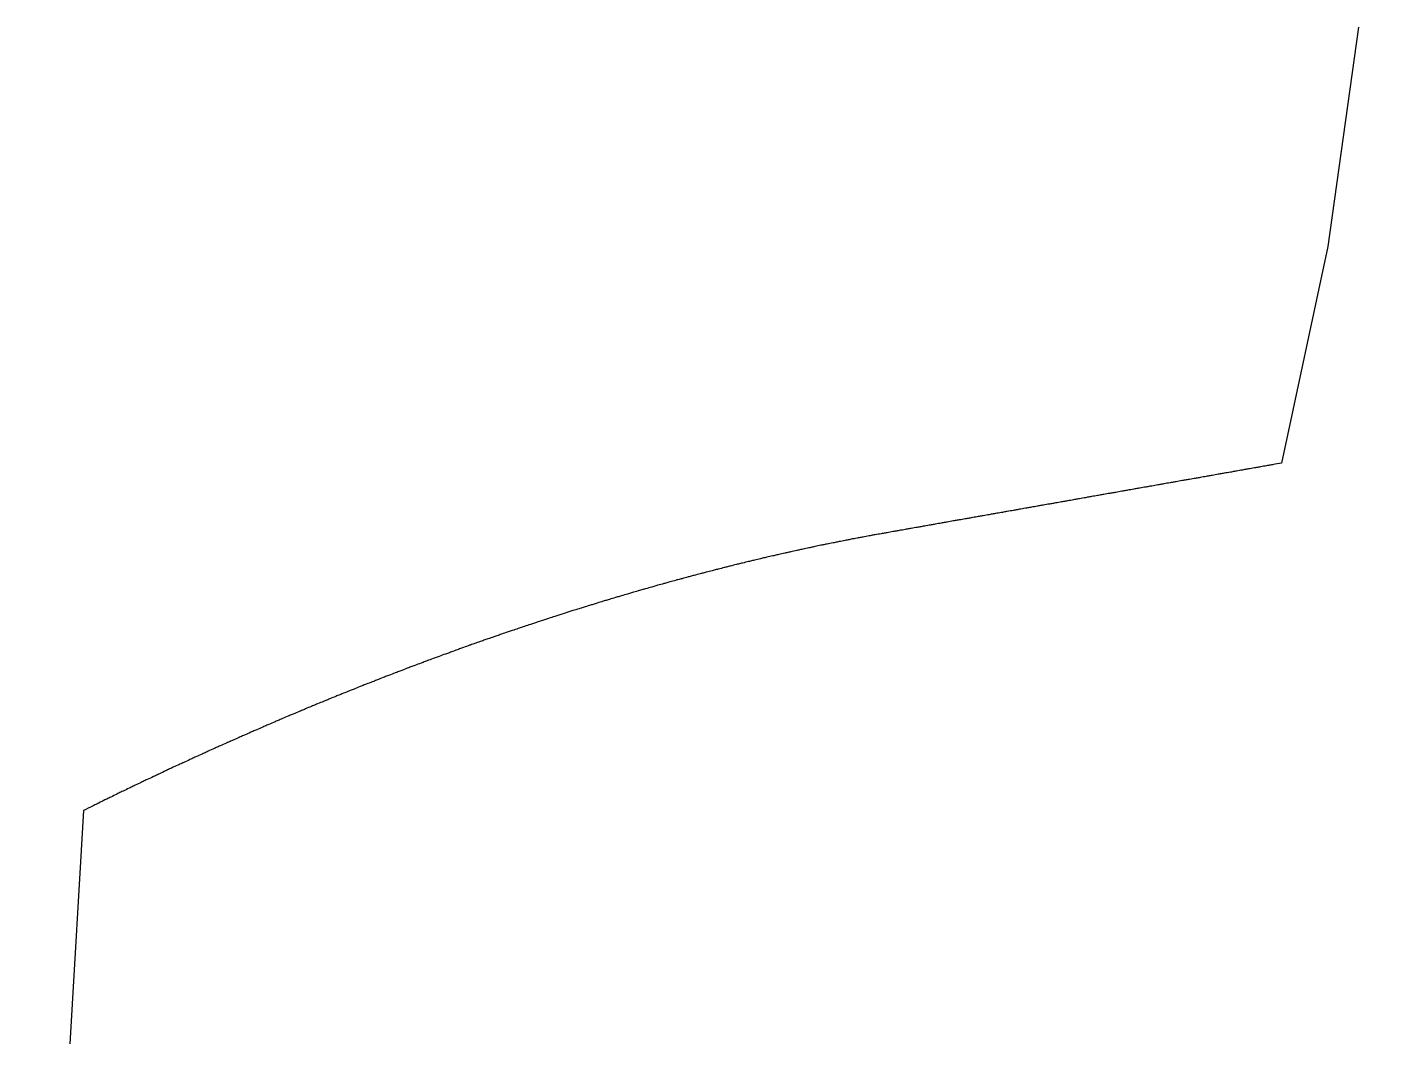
# Model space of a CAD drawing. Header units: millimetres. Extents: x -99 to 99, y -114 to 99.
# Drawn here: x -81.5 to -67.1, y 3.48 to 14.27 of the extents above; entities that cross this region are included whole.
import ezdxf

# ---------------------------------------------------------------- set-up
doc = ezdxf.new("R2010")
doc.units = ezdxf.units.MM

msp = doc.modelspace()

# ---------------------------------------------------------------- linework, layer by layer
at = {"color": 7, "linetype": 'Continuous', "lineweight": 25}
for p, q in [((-67.38, 14.265), (-67.706, 11.938)), ((-67.706, 11.938), (-68.196, 9.64)), ((-80.906, 5.954), (-81.05, 3.479))]:
    msp.add_line(p, q, dxfattribs=at)
msp.add_circle((0, 0), 99, dxfattribs=at)
msp.add_open_spline([(-68.196, 9.64), (-68.228, 9.635), (-68.26, 9.629), (-68.292, 9.623), (-68.299, 9.622), (-68.313, 9.619), (-68.335, 9.616), (-68.349, 9.613), (-68.356, 9.612), (-68.377, 9.608), (-68.399, 9.604), (-68.42, 9.601), (-68.427, 9.599), (-68.441, 9.597), (-68.463, 9.593), (-68.477, 9.591), (-68.484, 9.589), (-68.505, 9.586), (-68.527, 9.582), (-68.548, 9.578), (-68.555, 9.577), (-68.569, 9.574), (-68.591, 9.571), (-68.605, 9.568), (-68.612, 9.567), (-68.634, 9.563), (-68.655, 9.559), (-68.676, 9.555), (-68.683, 9.554), (-68.698, 9.552), (-68.719, 9.548), (-68.733, 9.545), (-68.74, 9.544), (-68.762, 9.54), (-68.783, 9.537), (-68.804, 9.533), (-68.811, 9.532), (-68.826, 9.529), (-68.847, 9.525), (-68.861, 9.523), (-68.868, 9.522), (-68.89, 9.518), (-68.911, 9.514), (-68.932, 9.51), (-68.939, 9.509), (-68.954, 9.507), (-68.975, 9.503), (-68.989, 9.5), (-68.996, 9.499), (-69.018, 9.495), (-69.039, 9.492), (-69.06, 9.488), (-69.067, 9.486), (-69.082, 9.484), (-69.103, 9.48), (-69.117, 9.478), (-69.124, 9.476), (-69.146, 9.473), (-69.167, 9.469), (-69.188, 9.465), (-69.195, 9.464), (-69.21, 9.461), (-69.231, 9.458), (-69.245, 9.455), (-69.252, 9.454), (-69.274, 9.45), (-69.295, 9.446), (-69.316, 9.443), (-69.323, 9.441), (-69.338, 9.439), (-69.359, 9.435), (-69.373, 9.433), (-69.38, 9.431), (-69.402, 9.428), (-69.423, 9.424), (-69.444, 9.42), (-69.451, 9.419), (-69.466, 9.416), (-69.487, 9.413), (-69.501, 9.41), (-69.508, 9.409), (-69.53, 9.405), (-69.551, 9.401), (-69.572, 9.397), (-69.579, 9.396), (-69.594, 9.394), (-69.615, 9.39), (-69.629, 9.387), (-69.636, 9.386), (-69.658, 9.382), (-69.679, 9.379), (-69.7, 9.375), (-69.707, 9.374), (-69.721, 9.371), (-69.743, 9.367), (-69.757, 9.365), (-69.764, 9.364), (-69.785, 9.36), (-69.807, 9.356), (-69.828, 9.352), (-69.835, 9.351), (-69.849, 9.349), (-69.871, 9.345), (-69.885, 9.342), (-69.892, 9.341), (-69.913, 9.337), (-69.935, 9.334), (-69.956, 9.33), (-69.963, 9.329), (-69.977, 9.326), (-69.999, 9.322), (-70.013, 9.32), (-70.02, 9.319), (-70.041, 9.315), (-70.062, 9.311), (-70.084, 9.307), (-70.091, 9.306), (-70.105, 9.304), (-70.126, 9.3), (-70.141, 9.297), (-70.148, 9.296), (-70.169, 9.292), (-70.19, 9.289), (-70.212, 9.285), (-70.219, 9.284), (-70.233, 9.281), (-70.254, 9.277), (-70.268, 9.275), (-70.275, 9.273), (-70.297, 9.27), (-70.318, 9.266), (-70.339, 9.262), (-70.346, 9.261), (-70.361, 9.258), (-70.382, 9.255), (-70.396, 9.252), (-70.403, 9.251), (-70.425, 9.247), (-70.446, 9.243), (-70.467, 9.24), (-70.474, 9.238), (-70.488, 9.236), (-70.51, 9.232), (-70.524, 9.23), (-70.531, 9.228), (-70.552, 9.225), (-70.574, 9.221), (-70.595, 9.217), (-70.602, 9.216), (-70.616, 9.213), (-70.637, 9.21), (-70.652, 9.207), (-70.659, 9.206), (-70.68, 9.202), (-70.701, 9.198), (-70.723, 9.195), (-70.73, 9.193), (-70.744, 9.191), (-70.765, 9.187), (-70.779, 9.185), (-70.786, 9.183), (-70.808, 9.18), (-70.829, 9.176), (-70.85, 9.172), (-70.857, 9.171), (-70.872, 9.168), (-70.893, 9.165), (-70.907, 9.162), (-70.914, 9.161), (-70.935, 9.157), (-70.957, 9.153), (-70.978, 9.15), (-70.985, 9.148), (-70.999, 9.146), (-71.021, 9.142), (-71.035, 9.14), (-71.042, 9.138), (-71.063, 9.135), (-71.084, 9.131), (-71.106, 9.127), (-71.113, 9.126), (-71.127, 9.123), (-71.148, 9.12), (-71.162, 9.117), (-71.17, 9.116), (-71.191, 9.112), (-71.212, 9.108), (-71.233, 9.105), (-71.24, 9.103), (-71.255, 9.101), (-71.276, 9.097), (-71.29, 9.095), (-71.297, 9.093), (-71.318, 9.09), (-71.34, 9.086), (-71.361, 9.082), (-71.368, 9.081), (-71.382, 9.078), (-71.403, 9.075), (-71.418, 9.072), (-71.425, 9.071), (-71.446, 9.067), (-71.467, 9.063), (-71.489, 9.06), (-71.496, 9.058), (-71.51, 9.056), (-71.531, 9.052), (-71.545, 9.05), (-71.552, 9.048), (-71.574, 9.045), (-71.595, 9.041), (-71.616, 9.037), (-71.623, 9.036), (-71.637, 9.033), (-71.659, 9.03), (-71.673, 9.027), (-71.68, 9.026), (-71.701, 9.022), (-71.722, 9.018), (-71.744, 9.015), (-71.751, 9.013), (-71.765, 9.011), (-71.786, 9.007), (-71.8, 9.005), (-71.807, 9.003), (-71.829, 9), (-71.85, 8.996), (-71.871, 8.992), (-71.878, 8.991), (-71.892, 8.988), (-71.914, 8.985), (-71.928, 8.982), (-71.935, 8.981), (-71.956, 8.977), (-71.977, 8.973), (-71.999, 8.97), (-72.006, 8.968), (-72.02, 8.966), (-72.041, 8.962), (-72.055, 8.96), (-72.062, 8.958), (-72.084, 8.955), (-72.105, 8.951), (-72.126, 8.947), (-72.133, 8.946), (-72.147, 8.943), (-72.169, 8.94), (-72.183, 8.937), (-72.19, 8.936), (-72.211, 8.932), (-72.232, 8.928), (-72.254, 8.925), (-72.261, 8.923), (-72.275, 8.921), (-72.296, 8.917), (-72.31, 8.915), (-72.317, 8.913), (-72.339, 8.91), (-72.36, 8.906), (-72.381, 8.902), (-72.388, 8.901), (-72.402, 8.898), (-72.424, 8.895), (-72.438, 8.892), (-72.445, 8.891), (-72.466, 8.887), (-72.487, 8.883), (-72.509, 8.879), (-72.516, 8.878), (-72.53, 8.876), (-72.551, 8.872), (-72.565, 8.869), (-72.572, 8.868), (-72.594, 8.864), (-72.615, 8.86), (-72.636, 8.856), (-72.643, 8.855), (-72.657, 8.852), (-72.679, 8.848), (-72.693, 8.845), (-72.7, 8.844), (-72.721, 8.84), (-72.743, 8.836), (-72.764, 8.832), (-72.771, 8.83), (-72.785, 8.828), (-72.806, 8.824), (-72.821, 8.821), (-72.828, 8.819), (-72.849, 8.815), (-72.87, 8.811), (-72.891, 8.807), (-72.899, 8.805), (-72.913, 8.803), (-72.934, 8.798), (-72.948, 8.795), (-72.955, 8.794), (-72.977, 8.79), (-72.998, 8.785), (-73.019, 8.781), (-73.026, 8.78), (-73.041, 8.777), (-73.062, 8.772), (-73.076, 8.769), (-73.083, 8.768), (-73.104, 8.763), (-73.126, 8.759), (-73.147, 8.754), (-73.154, 8.753), (-73.168, 8.75), (-73.19, 8.745), (-73.204, 8.742), (-73.211, 8.741), (-73.232, 8.736), (-73.254, 8.732), (-73.275, 8.727), (-73.282, 8.726), (-73.296, 8.723), (-73.318, 8.718), (-73.332, 8.715), (-73.339, 8.713), (-73.36, 8.708), (-73.382, 8.704), (-73.403, 8.699), (-73.41, 8.697), (-73.424, 8.694), (-73.446, 8.69), (-73.46, 8.686), (-73.467, 8.685), (-73.488, 8.68), (-73.51, 8.675), (-73.531, 8.67), (-73.538, 8.669), (-73.552, 8.665), (-73.574, 8.661), (-73.588, 8.657), (-73.595, 8.656), (-73.616, 8.651), (-73.638, 8.646), (-73.659, 8.641), (-73.666, 8.639), (-73.68, 8.636), (-73.702, 8.631), (-73.716, 8.627), (-73.723, 8.626), (-73.744, 8.621), (-73.766, 8.616), (-73.787, 8.611), (-73.794, 8.609), (-73.808, 8.605), (-73.83, 8.6), (-73.844, 8.597), (-73.851, 8.595), (-73.873, 8.59), (-73.894, 8.585), (-73.915, 8.58), (-73.922, 8.578), (-73.937, 8.574), (-73.958, 8.569), (-73.972, 8.566), (-73.979, 8.564), (-74.001, 8.559), (-74.022, 8.553), (-74.044, 8.548), (-74.051, 8.546), (-74.065, 8.543), (-74.086, 8.537), (-74.101, 8.534), (-74.108, 8.532), (-74.129, 8.526), (-74.15, 8.521), (-74.172, 8.516), (-74.179, 8.514), (-74.193, 8.51), (-74.215, 8.505), (-74.229, 8.501), (-74.236, 8.499), (-74.257, 8.494), (-74.279, 8.488), (-74.3, 8.483), (-74.307, 8.481), (-74.322, 8.477), (-74.343, 8.471), (-74.357, 8.468), (-74.364, 8.466), (-74.386, 8.46), (-74.407, 8.454), (-74.429, 8.449), (-74.436, 8.447), (-74.45, 8.443), (-74.471, 8.437), (-74.486, 8.434), (-74.493, 8.432), (-74.514, 8.426), (-74.536, 8.42), (-74.557, 8.414), (-74.564, 8.412), (-74.578, 8.409), (-74.6, 8.403), (-74.614, 8.399), (-74.621, 8.397), (-74.643, 8.391), (-74.664, 8.385), (-74.685, 8.379), (-74.693, 8.377), (-74.707, 8.373), (-74.728, 8.367), (-74.743, 8.363), (-74.75, 8.362), (-74.771, 8.356), (-74.793, 8.35), (-74.814, 8.344), (-74.821, 8.342), (-74.835, 8.338), (-74.857, 8.332), (-74.871, 8.327), (-74.878, 8.325), (-74.9, 8.319), (-74.921, 8.313), (-74.943, 8.307), (-74.95, 8.305), (-74.964, 8.301), (-74.985, 8.295), (-75, 8.291), (-75.007, 8.289), (-75.028, 8.282), (-75.05, 8.276), (-75.071, 8.27), (-75.078, 8.268), (-75.093, 8.264), (-75.114, 8.258), (-75.128, 8.253), (-75.135, 8.251), (-75.157, 8.245), (-75.178, 8.239), (-75.2, 8.232), (-75.207, 8.23), (-75.221, 8.226), (-75.243, 8.22), (-75.257, 8.215), (-75.264, 8.213), (-75.286, 8.207), (-75.307, 8.2), (-75.328, 8.194), (-75.336, 8.192), (-75.35, 8.187), (-75.371, 8.181), (-75.386, 8.177), (-75.393, 8.174), (-75.414, 8.168), (-75.436, 8.161), (-75.457, 8.155), (-75.464, 8.153), (-75.479, 8.148), (-75.5, 8.142), (-75.514, 8.137), (-75.522, 8.135), (-75.543, 8.128), (-75.564, 8.122), (-75.586, 8.115), (-75.593, 8.113), (-75.607, 8.108), (-75.629, 8.102), (-75.643, 8.097), (-75.65, 8.095), (-75.672, 8.088), (-75.693, 8.082), (-75.715, 8.075), (-75.722, 8.073), (-75.736, 8.068), (-75.758, 8.061), (-75.772, 8.057), (-75.779, 8.054), (-75.801, 8.048), (-75.822, 8.041), (-75.843, 8.034), (-75.851, 8.032), (-75.865, 8.027), (-75.886, 8.02), (-75.901, 8.015), (-75.908, 8.013), (-75.929, 8.006), (-75.951, 7.999), (-75.972, 7.992), (-75.979, 7.99), (-75.994, 7.985), (-76.015, 7.978), (-76.03, 7.974), (-76.037, 7.971), (-76.058, 7.964), (-76.08, 7.957), (-76.101, 7.95), (-76.108, 7.948), (-76.123, 7.943), (-76.144, 7.936), (-76.158, 7.931), (-76.166, 7.929), (-76.187, 7.921), (-76.209, 7.914), (-76.23, 7.907), (-76.237, 7.905), (-76.252, 7.9), (-76.273, 7.893), (-76.287, 7.888), (-76.295, 7.885), (-76.316, 7.878), (-76.337, 7.871), (-76.359, 7.864), (-76.366, 7.861), (-76.38, 7.856), (-76.402, 7.849), (-76.416, 7.844), (-76.423, 7.842), (-76.445, 7.834), (-76.466, 7.827), (-76.488, 7.82), (-76.495, 7.817), (-76.509, 7.812), (-76.531, 7.805), (-76.545, 7.8), (-76.552, 7.797), (-76.574, 7.79), (-76.595, 7.782), (-76.617, 7.775), (-76.624, 7.772), (-76.638, 7.767), (-76.66, 7.76), (-76.674, 7.755), (-76.681, 7.752), (-76.703, 7.745), (-76.724, 7.737), (-76.746, 7.73), (-76.753, 7.727), (-76.767, 7.722), (-76.789, 7.714), (-76.803, 7.709), (-76.81, 7.707), (-76.832, 7.699), (-76.853, 7.691), (-76.875, 7.684), (-76.882, 7.681), (-76.896, 7.676), (-76.918, 7.668), (-76.932, 7.663), (-76.939, 7.66), (-76.961, 7.653), (-76.982, 7.645), (-77.004, 7.637), (-77.011, 7.634), (-77.025, 7.629), (-77.047, 7.621), (-77.061, 7.616), (-77.068, 7.614), (-77.09, 7.606), (-77.111, 7.598), (-77.133, 7.59), (-77.14, 7.587), (-77.154, 7.582), (-77.176, 7.574), (-77.19, 7.569), (-77.197, 7.566), (-77.219, 7.558), (-77.24, 7.55), (-77.262, 7.542), (-77.269, 7.539), (-77.283, 7.534), (-77.305, 7.526), (-77.319, 7.521), (-77.326, 7.518), (-77.348, 7.51), (-77.369, 7.502), (-77.391, 7.494), (-77.398, 7.491), (-77.412, 7.486), (-77.434, 7.478), (-77.448, 7.472), (-77.455, 7.469), (-77.477, 7.461), (-77.498, 7.453), (-77.52, 7.445), (-77.527, 7.442), (-77.541, 7.437), (-77.563, 7.428), (-77.577, 7.423), (-77.584, 7.42), (-77.606, 7.412), (-77.627, 7.404), (-77.649, 7.395), (-77.656, 7.393), (-77.67, 7.387), (-77.692, 7.379), (-77.706, 7.373), (-77.713, 7.37), (-77.735, 7.362), (-77.756, 7.354), (-77.778, 7.345), (-77.785, 7.342), (-77.8, 7.337), (-77.821, 7.328), (-77.835, 7.323), (-77.843, 7.32), (-77.864, 7.311), (-77.886, 7.303), (-77.907, 7.294), (-77.914, 7.292), (-77.929, 7.286), (-77.95, 7.277), (-77.964, 7.272), (-77.972, 7.269), (-77.993, 7.26), (-78.015, 7.252), (-78.036, 7.243), (-78.043, 7.24), (-78.058, 7.235), (-78.079, 7.226), (-78.094, 7.22), (-78.101, 7.217), (-78.122, 7.209), (-78.144, 7.2), (-78.165, 7.191), (-78.172, 7.188), (-78.187, 7.183), (-78.208, 7.174), (-78.223, 7.168), (-78.23, 7.165), (-78.251, 7.156), (-78.273, 7.148), (-78.294, 7.139), (-78.301, 7.136), (-78.316, 7.13), (-78.337, 7.121), (-78.352, 7.115), (-78.359, 7.112), (-78.38, 7.103), (-78.402, 7.095), (-78.423, 7.086), (-78.431, 7.083), (-78.445, 7.077), (-78.466, 7.068), (-78.481, 7.062), (-78.488, 7.059), (-78.509, 7.05), (-78.531, 7.041), (-78.552, 7.032), (-78.56, 7.029), (-78.574, 7.023), (-78.595, 7.014), (-78.61, 7.008), (-78.617, 7.005), (-78.638, 6.996), (-78.66, 6.987), (-78.681, 6.978), (-78.689, 6.975), (-78.703, 6.969), (-78.725, 6.96), (-78.739, 6.954), (-78.746, 6.951), (-78.768, 6.941), (-78.789, 6.932), (-78.811, 6.923), (-78.818, 6.92), (-78.832, 6.914), (-78.854, 6.905), (-78.868, 6.899), (-78.875, 6.896), (-78.897, 6.886), (-78.918, 6.877), (-78.94, 6.868), (-78.947, 6.865), (-78.961, 6.859), (-78.983, 6.849), (-78.997, 6.843), (-79.004, 6.84), (-79.026, 6.831), (-79.047, 6.821), (-79.069, 6.812), (-79.076, 6.809), (-79.09, 6.803), (-79.112, 6.793), (-79.126, 6.787), (-79.133, 6.784), (-79.155, 6.774), (-79.176, 6.765), (-79.198, 6.755), (-79.205, 6.752), (-79.219, 6.746), (-79.241, 6.736), (-79.255, 6.73), (-79.262, 6.727), (-79.284, 6.717), (-79.305, 6.708), (-79.327, 6.698), (-79.334, 6.695), (-79.348, 6.689), (-79.37, 6.679), (-79.384, 6.673), (-79.391, 6.67), (-79.413, 6.66), (-79.434, 6.65), (-79.456, 6.641), (-79.463, 6.637), (-79.477, 6.631), (-79.499, 6.621), (-79.513, 6.615), (-79.52, 6.612), (-79.542, 6.602), (-79.563, 6.592), (-79.585, 6.583), (-79.592, 6.579), (-79.606, 6.573), (-79.628, 6.563), (-79.642, 6.556), (-79.649, 6.553), (-79.671, 6.543), (-79.692, 6.534), (-79.714, 6.524), (-79.721, 6.521), (-79.735, 6.514), (-79.757, 6.504), (-79.771, 6.497), (-79.778, 6.494), (-79.8, 6.484), (-79.821, 6.474), (-79.843, 6.464), (-79.85, 6.461), (-79.864, 6.455), (-79.886, 6.445), (-79.9, 6.438), (-79.907, 6.435), (-79.929, 6.425), (-79.95, 6.415), (-79.972, 6.405), (-79.979, 6.401), (-79.993, 6.395), (-80.015, 6.385), (-80.029, 6.378), (-80.036, 6.374), (-80.058, 6.364), (-80.079, 6.354), (-80.101, 6.344), (-80.108, 6.341), (-80.122, 6.334), (-80.144, 6.324), (-80.158, 6.317), (-80.165, 6.314), (-80.187, 6.304), (-80.208, 6.293), (-80.23, 6.283), (-80.237, 6.28), (-80.251, 6.273), (-80.273, 6.263), (-80.287, 6.256), (-80.294, 6.253), (-80.316, 6.242), (-80.337, 6.232), (-80.359, 6.222), (-80.366, 6.218), (-80.38, 6.211), (-80.402, 6.201), (-80.416, 6.194), (-80.423, 6.191), (-80.444, 6.18), (-80.466, 6.17), (-80.487, 6.16), (-80.495, 6.156), (-80.509, 6.149), (-80.53, 6.139), (-80.545, 6.132), (-80.552, 6.128), (-80.573, 6.118), (-80.595, 6.107), (-80.616, 6.097), (-80.623, 6.094), (-80.638, 6.087), (-80.659, 6.076), (-80.674, 6.069), (-80.681, 6.066), (-80.702, 6.055), (-80.724, 6.044), (-80.745, 6.034), (-80.752, 6.03), (-80.767, 6.023), (-80.788, 6.013), (-80.802, 6.006), (-80.81, 6.002), (-80.842, 5.986), (-80.874, 5.97), (-80.906, 5.954)], degree=3, knots=[0, 0, 0, 0, 0.007338, 0.007338, 0.007338, 0.008969, 0.010599, 0.01223, 0.01223, 0.01223, 0.017121, 0.017121, 0.017121, 0.018752, 0.020382, 0.022012, 0.022012, 0.022012, 0.026903, 0.026903, 0.026903, 0.028533, 0.030162, 0.031792, 0.031792, 0.031792, 0.036682, 0.036682, 0.036682, 0.038312, 0.039941, 0.041571, 0.041571, 0.041571, 0.046459, 0.046459, 0.046459, 0.048089, 0.049718, 0.051347, 0.051347, 0.051347, 0.056235, 0.056235, 0.056235, 0.057864, 0.059493, 0.061122, 0.061122, 0.061122, 0.066009, 0.066009, 0.066009, 0.067638, 0.069267, 0.070895, 0.070895, 0.070895, 0.075781, 0.075781, 0.075781, 0.07741, 0.079038, 0.080667, 0.080667, 0.080667, 0.085551, 0.085551, 0.085551, 0.08718, 0.088808, 0.090436, 0.090436, 0.090436, 0.09532, 0.09532, 0.09532, 0.096948, 0.098576, 0.100204, 0.100204, 0.100204, 0.105087, 0.105087, 0.105087, 0.106714, 0.108342, 0.10997, 0.10997, 0.10997, 0.114852, 0.114852, 0.114852, 0.116479, 0.118106, 0.119734, 0.119734, 0.119734, 0.124615, 0.124615, 0.124615, 0.126242, 0.127869, 0.129496, 0.129496, 0.129496, 0.134377, 0.134377, 0.134377, 0.136003, 0.13763, 0.139257, 0.139257, 0.139257, 0.144137, 0.144137, 0.144137, 0.145763, 0.147389, 0.149016, 0.149016, 0.149016, 0.153895, 0.153895, 0.153895, 0.155521, 0.157147, 0.158773, 0.158773, 0.158773, 0.163651, 0.163651, 0.163651, 0.165277, 0.166903, 0.168529, 0.168529, 0.168529, 0.173406, 0.173406, 0.173406, 0.175031, 0.176657, 0.178283, 0.178283, 0.178283, 0.183159, 0.183159, 0.183159, 0.184784, 0.18641, 0.188035, 0.188035, 0.188035, 0.19291, 0.19291, 0.19291, 0.194535, 0.19616, 0.197785, 0.197785, 0.197785, 0.20266, 0.20266, 0.20266, 0.204285, 0.20591, 0.207534, 0.207534, 0.207534, 0.212408, 0.212408, 0.212408, 0.214033, 0.215657, 0.217282, 0.217282, 0.217282, 0.222155, 0.222155, 0.222155, 0.223779, 0.225403, 0.227027, 0.227027, 0.227027, 0.231899, 0.231899, 0.231899, 0.233523, 0.235147, 0.236771, 0.236771, 0.236771, 0.241643, 0.241643, 0.241643, 0.243266, 0.24489, 0.246514, 0.246514, 0.246514, 0.251384, 0.251384, 0.251384, 0.253007, 0.254631, 0.256254, 0.256254, 0.256254, 0.261124, 0.261124, 0.261124, 0.262747, 0.26437, 0.265993, 0.265993, 0.265993, 0.270862, 0.270862, 0.270862, 0.272485, 0.274108, 0.275731, 0.275731, 0.275731, 0.280599, 0.280599, 0.280599, 0.282222, 0.283844, 0.285467, 0.285467, 0.285467, 0.290334, 0.290334, 0.290334, 0.291957, 0.293579, 0.295201, 0.295201, 0.295201, 0.300068, 0.300068, 0.300068, 0.30169, 0.303312, 0.304934, 0.304934, 0.304934, 0.3098, 0.3098, 0.3098, 0.311422, 0.313044, 0.314665, 0.314665, 0.314665, 0.31953, 0.31953, 0.31953, 0.321153, 0.322775, 0.324397, 0.324397, 0.324397, 0.329266, 0.329266, 0.329266, 0.33089, 0.332514, 0.334138, 0.334138, 0.334138, 0.339015, 0.339015, 0.339015, 0.340642, 0.342269, 0.343896, 0.343896, 0.343896, 0.348781, 0.348781, 0.348781, 0.350411, 0.35204, 0.35367, 0.35367, 0.35367, 0.358563, 0.358563, 0.358563, 0.360196, 0.361828, 0.363461, 0.363461, 0.363461, 0.368362, 0.368362, 0.368362, 0.369997, 0.371632, 0.373268, 0.373268, 0.373268, 0.378177, 0.378177, 0.378177, 0.379815, 0.381453, 0.383091, 0.383091, 0.383091, 0.388009, 0.388009, 0.388009, 0.38965, 0.391291, 0.392931, 0.392931, 0.392931, 0.397858, 0.397858, 0.397858, 0.399501, 0.401145, 0.402788, 0.402788, 0.402788, 0.407722, 0.407722, 0.407722, 0.409369, 0.411015, 0.412661, 0.412661, 0.412661, 0.417604, 0.417604, 0.417604, 0.419253, 0.420902, 0.422551, 0.422551, 0.422551, 0.427502, 0.427502, 0.427502, 0.429153, 0.430805, 0.432457, 0.432457, 0.432457, 0.437416, 0.437416, 0.437416, 0.439071, 0.440725, 0.442379, 0.442379, 0.442379, 0.447347, 0.447347, 0.447347, 0.449004, 0.450661, 0.452319, 0.452319, 0.452319, 0.457294, 0.457294, 0.457294, 0.458954, 0.460614, 0.462274, 0.462274, 0.462274, 0.467258, 0.467258, 0.467258, 0.468921, 0.470584, 0.472246, 0.472246, 0.472246, 0.477239, 0.477239, 0.477239, 0.478904, 0.480569, 0.482235, 0.482235, 0.482235, 0.487235, 0.487235, 0.487235, 0.488904, 0.490572, 0.49224, 0.49224, 0.49224, 0.497249, 0.497249, 0.497249, 0.49892, 0.500591, 0.502262, 0.502262, 0.502262, 0.507279, 0.507279, 0.507279, 0.508952, 0.510626, 0.5123, 0.5123, 0.5123, 0.517325, 0.517325, 0.517325, 0.519002, 0.520678, 0.522354, 0.522354, 0.522354, 0.527388, 0.527388, 0.527388, 0.529067, 0.530746, 0.532426, 0.532426, 0.532426, 0.537467, 0.537467, 0.537467, 0.539149, 0.540831, 0.542513, 0.542513, 0.542513, 0.547563, 0.547563, 0.547563, 0.549248, 0.550933, 0.552617, 0.552617, 0.552617, 0.557676, 0.557676, 0.557676, 0.559363, 0.561051, 0.562738, 0.562738, 0.562738, 0.567805, 0.567805, 0.567805, 0.569495, 0.571185, 0.572875, 0.572875, 0.572875, 0.57795, 0.57795, 0.57795, 0.579643, 0.581336, 0.583029, 0.583029, 0.583029, 0.588112, 0.588112, 0.588112, 0.589808, 0.591503, 0.593199, 0.593199, 0.593199, 0.59829, 0.59829, 0.59829, 0.599989, 0.601687, 0.603386, 0.603386, 0.603386, 0.608485, 0.608485, 0.608485, 0.610186, 0.611888, 0.613589, 0.613589, 0.613589, 0.618697, 0.618697, 0.618697, 0.620401, 0.622105, 0.623808, 0.623808, 0.623808, 0.628924, 0.628924, 0.628924, 0.630631, 0.632338, 0.634045, 0.634045, 0.634045, 0.639169, 0.639169, 0.639169, 0.640878, 0.642588, 0.644297, 0.644297, 0.644297, 0.64943, 0.64943, 0.64943, 0.651142, 0.652854, 0.654566, 0.654566, 0.654566, 0.659707, 0.659707, 0.659707, 0.661422, 0.663137, 0.664852, 0.664852, 0.664852, 0.670001, 0.670001, 0.670001, 0.671719, 0.673437, 0.675154, 0.675154, 0.675154, 0.680312, 0.680312, 0.680312, 0.682032, 0.683753, 0.685473, 0.685473, 0.685473, 0.690638, 0.690638, 0.690638, 0.692362, 0.694085, 0.695808, 0.695808, 0.695808, 0.700982, 0.700982, 0.700982, 0.702708, 0.704434, 0.70616, 0.70616, 0.70616, 0.711342, 0.711342, 0.711342, 0.713071, 0.714799, 0.716528, 0.716528, 0.716528, 0.721718, 0.721718, 0.721718, 0.72345, 0.725181, 0.726913, 0.726913, 0.726913, 0.732111, 0.732111, 0.732111, 0.733845, 0.73558, 0.737314, 0.737314, 0.737314, 0.742521, 0.742521, 0.742521, 0.744258, 0.745995, 0.747732, 0.747732, 0.747732, 0.752947, 0.752947, 0.752947, 0.754686, 0.756426, 0.758166, 0.758166, 0.758166, 0.763389, 0.763389, 0.763389, 0.765131, 0.766874, 0.768616, 0.768616, 0.768616, 0.773848, 0.773848, 0.773848, 0.775593, 0.777338, 0.779084, 0.779084, 0.779084, 0.784323, 0.784323, 0.784323, 0.786071, 0.787819, 0.789567, 0.789567, 0.789567, 0.794815, 0.794815, 0.794815, 0.796566, 0.798317, 0.800067, 0.800067, 0.800067, 0.805324, 0.805324, 0.805324, 0.807077, 0.808831, 0.810584, 0.810584, 0.810584, 0.815849, 0.815849, 0.815849, 0.817605, 0.819361, 0.821117, 0.821117, 0.821117, 0.82639, 0.82639, 0.82639, 0.828149, 0.829908, 0.831667, 0.831667, 0.831667, 0.836948, 0.836948, 0.836948, 0.83871, 0.840472, 0.842233, 0.842233, 0.842233, 0.847523, 0.847523, 0.847523, 0.849287, 0.851052, 0.852816, 0.852816, 0.852816, 0.858114, 0.858114, 0.858114, 0.859881, 0.861648, 0.863415, 0.863415, 0.863415, 0.868721, 0.868721, 0.868721, 0.870491, 0.872261, 0.874031, 0.874031, 0.874031, 0.879345, 0.879345, 0.879345, 0.881118, 0.88289, 0.884663, 0.884663, 0.884663, 0.889985, 0.889985, 0.889985, 0.891761, 0.893536, 0.895312, 0.895312, 0.895312, 0.900642, 0.900642, 0.900642, 0.902421, 0.904199, 0.905977, 0.905977, 0.905977, 0.911316, 0.911316, 0.911316, 0.913097, 0.914878, 0.916659, 0.916659, 0.916659, 0.922006, 0.922006, 0.922006, 0.92379, 0.925573, 0.927357, 0.927357, 0.927357, 0.932712, 0.932712, 0.932712, 0.934499, 0.936285, 0.938072, 0.938072, 0.938072, 0.943435, 0.943435, 0.943435, 0.945224, 0.947014, 0.948803, 0.948803, 0.948803, 0.954175, 0.954175, 0.954175, 0.955967, 0.957759, 0.959551, 0.959551, 0.959551, 0.964931, 0.964931, 0.964931, 0.966725, 0.96852, 0.970315, 0.970315, 0.970315, 0.975703, 0.975703, 0.975703, 0.977501, 0.979298, 0.981096, 0.981096, 0.981096, 0.986492, 0.986492, 0.986492, 0.988292, 0.990093, 0.991893, 0.991893, 0.991893, 1, 1, 1, 1], dxfattribs=at)

doc.saveas('drawing.dxf')
